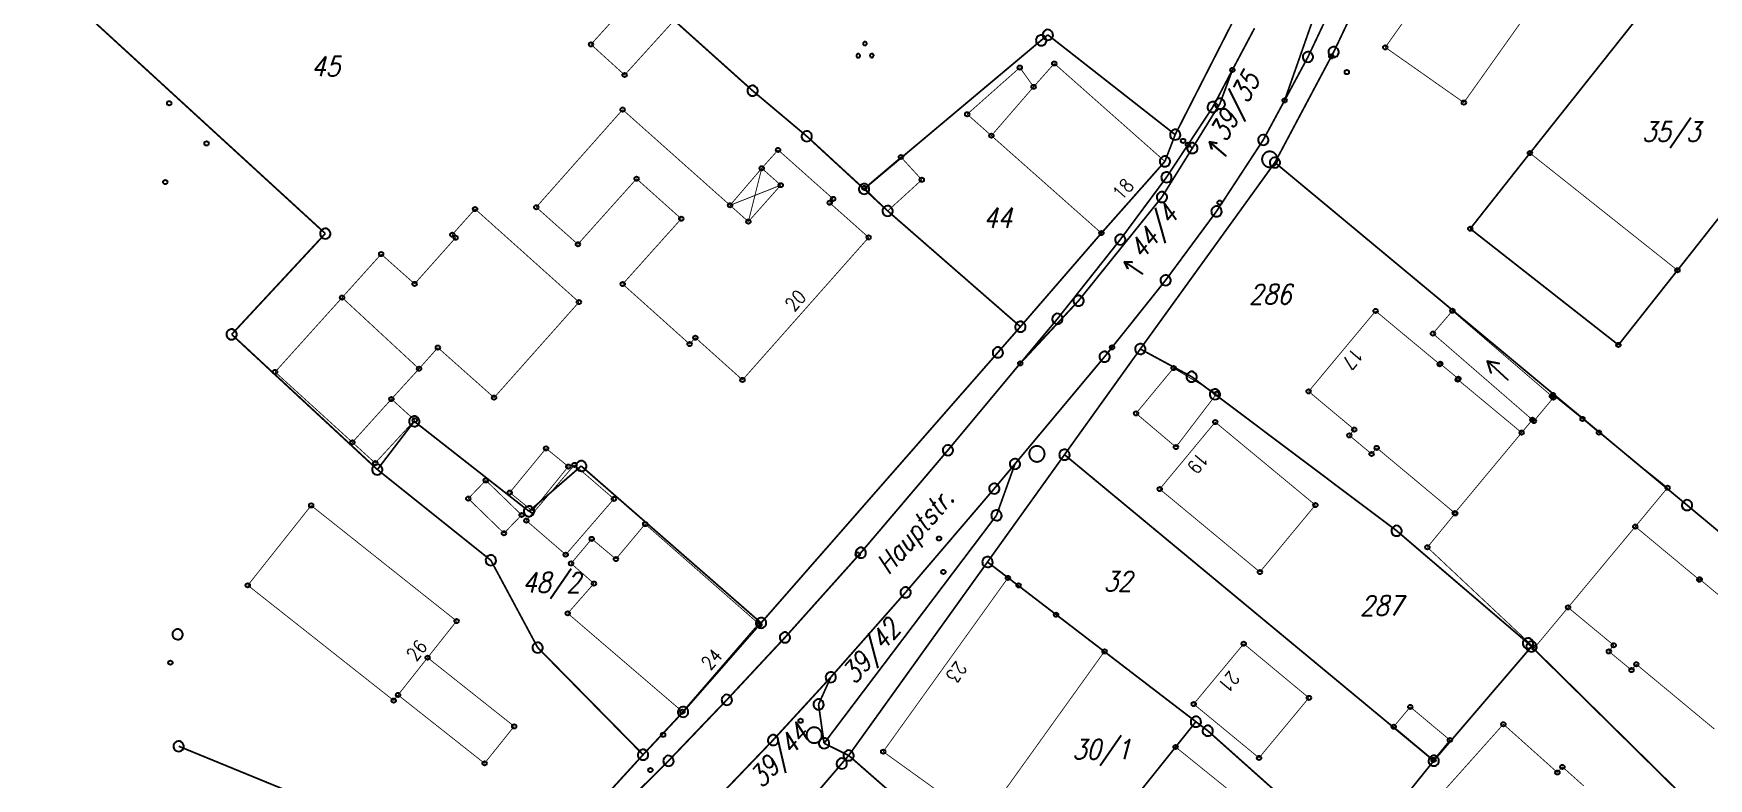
# Model space of a CAD drawing. Extents: x 4468056 to 4468688, y 5348625 to 5349303.
# Drawn here: x 4468070.1 to 4468263.9, y 5348981.8 to 5349068 of the extents above; entities that cross this region are included whole.
import ezdxf

# ---------------------------------------------------------------- set-up
doc = ezdxf.new("R2010")
doc.units = 0
doc.linetypes.add('PCMAP-LINIENTYP_046', pattern=[1, 0.35, -0.3, 0.35])
doc.layers.get('0').update_dxf_attribs({"linetype": 'CONTINUOUS'})
for name, color, linetype in [('B-T017-AMTL_PUNKTE_G-KOORDINATE', 216, 'CONTINUOUS'), ('B-T018-AMTL_PUNKTE_D-KOORDINATE', 216, 'CONTINUOUS'), ('B-T020-AMTL_FR-PFEIL', 7, 'CONTINUOUS'), ('B-T023-AMTL_PFEIL_FUER_TREPPEN_', 7, 'CONTINUOUS'), ('B-T024-AMTL_NUTZUNGSARTENSYMBOL', 7, 'CONTINUOUS'), ('L-T034-AMTL_FLGR_ABGEM', 216, 'CONTINUOUS'), ('L-T044-AMTL_GEBAEUDELINIE', 136, 'CONTINUOUS'), ('L-T046-AMTL_ARK_PASS_DURCHF_DIA', 136, 'PCMAP-LINIENTYP_046'), ('L-T047-AMTL_GEB_-TREPPE_TG-ZUFA', 136, 'CONTINUOUS'), ('T-T004-HAUSNUMMER_GEBAEUDETEXT', 16, 'CONTINUOUS'), ('T-T018-FLURNUMMER', 7, 'CONTINUOUS'), ('T-T026-STRASSENNAMEN', 7, 'CONTINUOUS')]:
    doc.layers.add(name, color=color, linetype=linetype)
doc.styles.add('PCMAP-TEXTTYP_004', font='simplex')
doc.styles.add('PCMAP-TEXTTYP_018', font='simplex', dxfattribs={"oblique": 15})
doc.styles.add('PCMAP-TEXTTYP_026', font='simplex', dxfattribs={"oblique": 15})

# ---------------------------------------------------------------- blocks, each defined once
blk = doc.blocks.new('KREIS')
blk.add_circle((0, 0), 5)
blk = doc.blocks.new('SYM10')
for points in [[(2.507, 4.202), (0.958, 4.953), (-0.543, 5), (-2.185, 4.437), (-3.379, 3.608), (-4.249, 2.748), (-4.882, 1.357), (-5, 0.073)], [(-5, 0.073), (-4.953, -0.912)], [(2.493, -4.416), (3.726, -3.586), (4.455, -2.364), (5, -0.885), (4.933, 0.741), (4.464, 2.007), (3.69, 3.219), (2.507, 4.202)], [(-4.953, -0.912), (-4.698, -1.945), (-3.921, -3.398), (-2.642, -4.314), (-1.366, -4.81), (0.008, -5), (1.379, -4.834), (2.493, -4.416)]]:
    blk.add_lwpolyline(points)
blk = doc.blocks.new('SYM131')
for points in [[(-0.743, 4.327), (-1.025, 4.005), (-1.121, 3.741), (-1.169, 3.477), (-1.121, 3.237), (-1.022, 2.919), (-0.716, 2.66), (-0.329, 2.517)], [(1.016, 3.525), (1.011, 3.749), (0.896, 3.981), (0.752, 4.215), (0.453, 4.414), (0.074, 4.54), (-0.425, 4.509), (-0.743, 4.327)], [(-0.329, 2.517), (-0.113, 2.493)], [(-0.105, 2.487), (0.28, 2.52), (0.487, 2.661), (0.655, 2.805), (0.799, 2.997), (0.944, 3.237), (1.016, 3.525)], [(-3.863, -2.451), (-4.236, -2.498), (-4.545, -2.673), (-4.817, -2.884), (-4.913, -3.124), (-5, -3.361)], [(-5, -3.361), (-4.994, -3.774), (-4.942, -4.031), (-4.745, -4.324), (-4.361, -4.468), (-3.929, -4.54), (-3.624, -4.532), (-3.257, -4.372)], [(-3.257, -4.372), (-2.993, -4.06), (-2.849, -3.796), (-2.825, -3.46), (-2.897, -3.196), (-3.113, -2.788), (-3.438, -2.527), (-3.84, -2.451)], [(3.224, -2.644), (3.032, -2.86), (2.96, -3.052), (2.868, -3.343), (2.868, -3.67), (2.918, -3.91), (3.007, -4.023), (3.224, -4.252)], [(4.026, -2.373), (3.68, -2.428), (3.416, -2.5), (3.224, -2.644)], [(3.224, -4.252), (3.416, -4.324), (3.608, -4.396), (3.901, -4.476), (4.253, -4.451), (4.606, -4.325), (4.784, -4.06), (4.904, -3.844)], [(4.904, -3.844), (5, -3.556), (5, -3.316), (4.928, -3.052), (4.82, -2.751), (4.518, -2.487), (4.304, -2.428), (4.016, -2.38)]]:
    blk.add_lwpolyline(points)
blk = doc.blocks.new('SYM2')
blk.add_lwpolyline([(0.014, 4.998), (-0.117, 4.996), (-0.243, 4.989), (-0.382, 4.981), (-0.531, 4.968), (-0.714, 4.947), (-0.875, 4.92), (-1.102, 4.876), (-1.302, 4.825), (-1.487, 4.771), (-1.654, 4.716), (-1.834, 4.651), (-2.003, 4.578), (-2.165, 4.505), (-2.343, 4.418), (-2.504, 4.327), (-2.685, 4.218), (-2.853, 4.104), (-2.968, 4.022), (-3.116, 3.911), (-3.255, 3.794), (-3.4, 3.668), (-3.564, 3.506), (-3.668, 3.396), (-3.775, 3.276), (-3.892, 3.141), (-4.005, 2.993), (-4.092, 2.873), (-4.178, 2.747), (-4.263, 2.611), (-4.342, 2.479), (-4.433, 2.307), (-4.513, 2.143), (-4.573, 2.015), (-4.655, 1.824), (-4.705, 1.688), (-4.751, 1.551), (-4.801, 1.388), (-4.848, 1.224), (-4.892, 1.018), (-4.927, 0.84), (-4.96, 0.625), (-4.981, 0.404), (-4.995, 0.188), (-5, -0.038), (-4.993, -0.222), (-4.983, -0.4), (-4.958, -0.631), (-4.925, -0.85), (-4.881, -1.084), (-4.831, -1.284), (-4.768, -1.498), (-4.693, -1.722), (-4.609, -1.933), (-4.515, -2.145), (-4.412, -2.348), (-4.25, -2.632), (-4.114, -2.841), (-3.982, -3.019), (-3.846, -3.192), (-3.693, -3.366), (-3.541, -3.525), (-3.368, -3.689), (-3.225, -3.816), (-3.04, -3.97), (-2.846, -4.111), (-2.625, -4.256), (-2.428, -4.369), (-2.26, -4.459), (-2.057, -4.555), (-1.878, -4.634), (-1.637, -4.724), (-1.4, -4.797), (-1.201, -4.852), (-0.977, -4.904), (-0.722, -4.946), (-0.487, -4.975), (-0.272, -4.993), (0.015, -4.998), (0.278, -4.991), (0.537, -4.968), (0.762, -4.939), (1.011, -4.895), (1.231, -4.845), (1.493, -4.771), (1.722, -4.693), (1.935, -4.609), (2.165, -4.504), (2.357, -4.41), (2.577, -4.283), (2.756, -4.17), (2.925, -4.051), (3.067, -3.948), (3.212, -3.829), (3.384, -3.681), (3.519, -3.549), (3.651, -3.413), (3.793, -3.257), (3.94, -3.077), (4.069, -2.904), (4.191, -2.726), (4.317, -2.522), (4.435, -2.309), (4.536, -2.102), (4.62, -1.912), (4.698, -1.713), (4.759, -1.526), (4.813, -1.348), (4.86, -1.171), (4.901, -0.985), (4.935, -0.789), (4.963, -0.604), (4.983, -0.426), (4.993, -0.247), (5, -0.057), (4.998, 0.139), (4.988, 0.332), (4.974, 0.512), (4.951, 0.699), (4.916, 0.911), (4.871, 1.129), (4.817, 1.336), (4.752, 1.556), (4.693, 1.723), (4.613, 1.931), (4.535, 2.102), (4.435, 2.306), (4.336, 2.492), (4.24, 2.649), (4.123, 2.826), (3.994, 3.007), (3.874, 3.16), (3.712, 3.348), (3.541, 3.528), (3.359, 3.702), (3.195, 3.845), (3.022, 3.983), (2.859, 4.098), (2.675, 4.225), (2.493, 4.332), (2.322, 4.426), (2.148, 4.513), (1.966, 4.595), (1.762, 4.679), (1.582, 4.742), (1.368, 4.808), (1.162, 4.86), (0.981, 4.902), (0.785, 4.935), (0.54, 4.968), (0.32, 4.988), (0.128, 4.996), (0.014, 4.998)])
blk = doc.blocks.new('SYM60')
blk.add_lwpolyline([(-8.077, 1.827), (-8.077, 1.808), (-5.038, 0.01), (-15, 0.01), (-15, -0.01), (-5.038, -0.01), (-8.077, -1.808), (-8.077, -1.827), (-5, 0), (-8.077, 1.827)])
blk = doc.blocks.new('SYM63')
blk.add_lwpolyline([(-8.767, 2.234), (-8.767, 2.216), (-5.036, 0.023), (-15, 0.023), (-15, 0.005), (-5.036, 0.005), (-8.767, -2.216), (-8.767, -2.234), (-5, 0.014), (-8.767, 2.234)])

msp = doc.modelspace()

# ---------------------------------------------------------------- linework, layer by layer
at = {"layer": 'L-T034-AMTL_FLGR_ABGEM', "const_width": 0.2, "flags": 128}
for points in [[(4468214.9, 5349060.26), (4468227.29, 5349095.63)], [(4468232.49, 5349090.95), (4468220.58, 5349065.86)], [(4468070.23, 5349075.7), (4468103.9, 5349044.85)], [(4468211.05, 5349073.58), (4468202.24, 5349056.3)], [(4468243.29, 5349054.16), (4468258.07, 5349072.76)], [(4468153.34, 5349061.38), (4468142.28, 5349071.3)], [(4468187.5, 5349067.85), (4468186.73, 5349067.21)], [(4468187.5, 5349067.85), (4468202.24, 5349056.3)], [(4468208.86, 5349063.79), (4468211.42, 5349068.61)], [(4468219.48, 5349069.26), (4468217.61, 5349065.3)], [(4468166.24, 5349050.01), (4468186.73, 5349067.21)], [(4468213.78, 5349053.07), (4468220.58, 5349065.86)], [(4468208.86, 5349063.79), (4468206.59, 5349059.49)], [(4468207.41, 5349059.87), (4468208.86, 5349063.79)], [(4468217.61, 5349065.3), (4468214.9, 5349060.26)], [(4468159.61, 5349056.11), (4468153.34, 5349061.38)], [(4468204.23, 5349054.74), (4468207.41, 5349059.87)], [(4468214.9, 5349060.26), (4468212.43, 5349055.69)], [(4468206.59, 5349059.49), (4468203.72, 5349055.13)], [(4468166.24, 5349050.01), (4468159.61, 5349056.11)], [(4468201.05, 5349053.2), (4468202.24, 5349056.3)], [(4468200.7, 5349049.07), (4468204.23, 5349054.74)], [(4468203.72, 5349055.13), (4468201.23, 5349051.36)], [(4468204.23, 5349054.74), (4468203.72, 5349055.13)], [(4468212.43, 5349055.69), (4468207.02, 5349047.42)], [(4468243.29, 5349054.16), (4468236.38, 5349045.41)], [(4468193.7, 5349044.9), (4468201.05, 5349053.2)], [(4468213.78, 5349053.07), (4468198.2, 5349031.49)], [(4468261.47, 5349013.42), (4468213.78, 5349053.07)], [(4468201.23, 5349051.36), (4468195.89, 5349044.16)], [(4468166.24, 5349050.01), (4468168.97, 5349047.47)], [(4468191.06, 5349037.08), (4468200.7, 5349049.07)], [(4468184.33, 5349034.07), (4468168.97, 5349047.47)], [(4468207.02, 5349047.42), (4468201.13, 5349039.45)], [(4468260.36, 5349040.6), (4468265.41, 5349047)], [(4468093.06, 5349033.18), (4468103.9, 5349044.85)], [(4468193.7, 5349044.9), (4468184.33, 5349034.07)], [(4468253.53, 5349031.96), (4468236.38, 5349045.41)], [(4468195.89, 5349044.16), (4468188.61, 5349034.98)], [(4468260.36, 5349040.6), (4468253.53, 5349031.96)], [(4468201.13, 5349039.45), (4468194.07, 5349030.6)], [(4468184.31, 5349029.83), (4468191.06, 5349037.08)], [(4468188.61, 5349034.98), (4468184.31, 5349029.83)], [(4468093.06, 5349033.18), (4468109.92, 5349017.54)], [(4468181.72, 5349031.09), (4468184.33, 5349034.07)], [(4468154.32, 5348999.79), (4468181.72, 5349031.09)], [(4468198.2, 5349031.49), (4468189.43, 5349019.26)], [(4468198.2, 5349031.49), (4468204.14, 5349028.28)], [(4468175.94, 5349019.78), (4468184.31, 5349029.83)], [(4468194.07, 5349030.6), (4468183.7, 5349018.19)], [(4468204.14, 5349028.28), (4468206.84, 5349026.25)], [(4468206.84, 5349026.25), (4468227.87, 5349010.45)], [(4468114.19, 5349023.12), (4468109.92, 5349017.54)], [(4468114.19, 5349023.12), (4468127.47, 5349012.71)], [(4468165.86, 5349007.91), (4468175.94, 5349019.78)], [(4468180.52, 5349006.84), (4468189.43, 5349019.26)], [(4468232.16, 5348983.84), (4468189.43, 5349019.26)], [(4468109.92, 5349017.54), (4468123.05, 5349007.04)], [(4468127.47, 5349012.71), (4468133.51, 5349017.95)], [(4468154.32, 5348999.79), (4468133.51, 5349017.95)], [(4468181.31, 5349015.34), (4468183.7, 5349018.19)], [(4468183.7, 5349018.19), (4468181.56, 5349012.24)], [(4468171.04, 5349003.32), (4468181.31, 5349015.34)], [(4468261.47, 5349013.42), (4468289.74, 5348989.9)], [(4468181.56, 5349012.24), (4468161.61, 5348985.86)], [(4468227.87, 5349010.45), (4468243.07, 5348997.44)], [(4468157.09, 5348998.11), (4468165.86, 5349007.91)], [(4468123.05, 5349007.04), (4468128.47, 5348996.94)], [(4468164.46, 5348984.45), (4468180.52, 5349006.84)], [(4468204.63, 5348988.36), (4468180.52, 5349006.84)], [(4468162.39, 5348993.51), (4468171.04, 5349003.32)], [(4468145.3, 5348989.49), (4468154.32, 5348999.79)], [(4468150.36, 5348990.89), (4468157.09, 5348998.11)], [(4468128.47, 5348996.94), (4468140.67, 5348984.54)], [(4468243.47, 5348997.05), (4468232.16, 5348983.84)], [(4468243.47, 5348997.05), (4468243.07, 5348997.44)], [(4468243.47, 5348997.05), (4468277.93, 5348963.07)], [(4468155.71, 5348986.23), (4468162.39, 5348993.51)], [(4468160.97, 5348990.36), (4468162.39, 5348993.51)], [(4468143.61, 5348983.83), (4468150.36, 5348990.89)], [(4468160.97, 5348990.36), (4468161.61, 5348985.86)], [(4468145.3, 5348989.49), (4468140.67, 5348984.54)], [(4468204.63, 5348988.36), (4468186.25, 5348965.36)], [(4468204.63, 5348988.36), (4468206.01, 5348987.31)], [(4468148.62, 5348978.84), (4468155.71, 5348986.23)], [(4468206.01, 5348987.31), (4468222.87, 5348972.26)], [(4468101.61, 5348979.5), (4468086.93, 5348985.52)], [(4468135.13, 5348978.47), (4468140.67, 5348984.54)], [(4468161.61, 5348985.86), (4468164.46, 5348984.45)], [(4468164.46, 5348984.45), (4468163.66, 5348983.52)], [(4468186.25, 5348965.36), (4468164.46, 5348984.45)], [(4468132.68, 5348972.96), (4468143.61, 5348983.83)], [(4468163.66, 5348983.52), (4468159.91, 5348979.14)], [(4468232.16, 5348983.84), (4468222.87, 5348972.26)]]:
    msp.add_lwpolyline(points, dxfattribs=at)
at = {"layer": 'L-T044-AMTL_GEBAEUDELINIE', "const_width": 0.1, "flags": 128}
for points in [[(4468226.55, 5349066.4), (4468235.62, 5349079.19)], [(4468134.64, 5349066.74), (4468140.17, 5349072.85)], [(4468244.71, 5349072.78), (4468235.64, 5349060.01)], [(4468144.07, 5349069.31), (4468138.53, 5349063.2)], [(4468138.53, 5349063.2), (4468134.64, 5349066.74)], [(4468235.64, 5349060.01), (4468226.55, 5349066.4)], [(4468178.17, 5349058.66), (4468184.26, 5349064.06)], [(4468184.26, 5349064.06), (4468185.86, 5349061.83)], [(4468185.86, 5349061.83), (4468188.25, 5349064.53)], [(4468188.25, 5349064.53), (4468201.05, 5349053.2)], [(4468185.86, 5349061.83), (4468180.97, 5349056.18)], [(4468180.97, 5349056.18), (4468185.86, 5349061.83)], [(4468128.3, 5349047.9), (4468138.3, 5349059.19)], [(4468138.3, 5349059.19), (4468150.73, 5349048.12)], [(4468180.97, 5349056.18), (4468178.17, 5349058.66)], [(4468193.7, 5349044.9), (4468180.97, 5349056.18)], [(4468154.4, 5349052.41), (4468156.29, 5349054.53)], [(4468156.29, 5349054.53), (4468162.66, 5349048.86)], [(4468236.38, 5349045.41), (4468243.29, 5349054.16)], [(4468243.29, 5349054.16), (4468260.36, 5349040.6)], [(4468150.73, 5349048.12), (4468154.4, 5349052.41)], [(4468166.28, 5349050.13), (4468170.5, 5349053.71)], [(4468170.5, 5349053.71), (4468172.92, 5349051.07)], [(4468201.05, 5349053.2), (4468193.7, 5349044.9)], [(4468139.91, 5349051.19), (4468133.12, 5349043.61)], [(4468145.08, 5349046.56), (4468139.91, 5349051.19)], [(4468168.97, 5349047.47), (4468166.28, 5349050.13)], [(4468172.92, 5349051.07), (4468168.97, 5349047.47)], [(4468162.66, 5349048.86), (4468162.26, 5349048.41)], [(4468162.26, 5349048.41), (4468166.77, 5349044.4)], [(4468118.58, 5349044.72), (4468121.23, 5349047.69)], [(4468121.23, 5349047.69), (4468133.25, 5349036.92)], [(4468133.12, 5349043.61), (4468128.3, 5349047.9)], [(4468138.31, 5349039), (4468145.08, 5349046.56)], [(4468114.23, 5349039.03), (4468118.98, 5349044.37)], [(4468118.98, 5349044.37), (4468118.58, 5349044.72)], [(4468166.77, 5349044.4), (4468152.17, 5349027.91)], [(4468253.53, 5349031.96), (4468236.38, 5349045.41)], [(4468105.84, 5349037.44), (4468110.36, 5349042.47)], [(4468110.36, 5349042.47), (4468114.23, 5349039.03)], [(4468260.36, 5349040.6), (4468253.53, 5349031.96)], [(4468146.05, 5349032.06), (4468138.31, 5349039)], [(4468098.09, 5349028.83), (4468105.84, 5349037.44)], [(4468105.84, 5349037.44), (4468114.74, 5349029.2)], [(4468114.74, 5349029.2), (4468105.84, 5349037.44)], [(4468133.25, 5349036.92), (4468123.43, 5349025.86)], [(4468217.68, 5349026.58), (4468225.43, 5349035.89)], [(4468225.43, 5349035.89), (4468232.85, 5349029.72)], [(4468146.72, 5349032.8), (4468146.05, 5349032.06)], [(4468152.17, 5349027.91), (4468146.72, 5349032.8)], [(4468116.92, 5349031.65), (4468114.74, 5349029.2)], [(4468123.43, 5349025.86), (4468116.92, 5349031.65)], [(4468107.03, 5349020.69), (4468098.09, 5349028.83)], [(4468114.74, 5349029.2), (4468111.55, 5349025.7)], [(4468197.71, 5349024.04), (4468202.05, 5349029.28)], [(4468202.05, 5349029.28), (4468207.03, 5349026.31)], [(4468232.85, 5349029.72), (4468232.91, 5349029.79)], [(4468232.91, 5349029.79), (4468235.01, 5349028.04)], [(4468235.01, 5349028.04), (4468234.94, 5349027.95)], [(4468234.94, 5349027.95), (4468242.33, 5349021.81)], [(4468111.55, 5349025.7), (4468107.03, 5349020.69)], [(4468107.03, 5349020.69), (4468111.55, 5349025.7)], [(4468111.55, 5349025.7), (4468114.24, 5349023.25)], [(4468207.03, 5349026.31), (4468202.32, 5349020.14)], [(4468222.96, 5349022.17), (4468217.68, 5349026.58)], [(4468114.24, 5349023.25), (4468109.67, 5349018.29)], [(4468202.32, 5349020.14), (4468197.71, 5349024.04)], [(4468200.45, 5349015.28), (4468206.87, 5349023.03)], [(4468206.87, 5349023.03), (4468218.46, 5349013.43)], [(4468222.39, 5349021.49), (4468222.96, 5349022.17)], [(4468224.97, 5349019.34), (4468222.39, 5349021.49)], [(4468242.33, 5349021.81), (4468234.59, 5349012.51)], [(4468109.67, 5349018.29), (4468107.03, 5349020.69)], [(4468125.24, 5349014.88), (4468129.44, 5349019.99)], [(4468129.44, 5349019.99), (4468132.01, 5349017.89)], [(4468225.56, 5349020.05), (4468224.97, 5349019.34)], [(4468234.59, 5349012.51), (4468225.56, 5349020.05)], [(4468127.16, 5349011.63), (4468132.73, 5349018.08)], [(4468132.01, 5349017.89), (4468127.85, 5349012.75)], [(4468132.73, 5349018.08), (4468137.29, 5349014.14)], [(4468120.44, 5349014.18), (4468122.47, 5349016.29)], [(4468122.47, 5349016.29), (4468126.61, 5349012.28)], [(4468212.04, 5349005.68), (4468200.45, 5349015.28)], [(4468094.93, 5349004.14), (4468102.26, 5349013.38)], [(4468102.26, 5349013.38), (4468119.09, 5349000.01)], [(4468124.57, 5349010.17), (4468120.44, 5349014.18)], [(4468127.85, 5349012.75), (4468125.24, 5349014.88)], [(4468137.29, 5349014.14), (4468131.72, 5349007.69)], [(4468218.46, 5349013.43), (4468212.04, 5349005.68)], [(4468126.61, 5349012.28), (4468124.57, 5349010.17)], [(4468131.72, 5349007.69), (4468127.16, 5349011.63)], [(4468132.34, 5349006.67), (4468134.73, 5349009.52)], [(4468134.73, 5349009.52), (4468137.52, 5349007.18)], [(4468137.52, 5349007.18), (4468140.91, 5349011.23)], [(4468140.91, 5349011.23), (4468154.03, 5348999.71)], [(4468247.7, 5349001.58), (4468255.48, 5349010.94)], [(4468255.48, 5349010.94), (4468262.88, 5349004.79)], [(4468134.98, 5349004.35), (4468132.34, 5349006.67)], [(4468111.81, 5348990.81), (4468094.93, 5349004.14)], [(4468131.95, 5349000.9), (4468134.98, 5349004.35)], [(4468168.45, 5348984.89), (4468182.88, 5349004.99)], [(4468182.88, 5349004.99), (4468184.12, 5349004.13)], [(4468184.12, 5349004.13), (4468188.46, 5349000.74)], [(4468262.88, 5349004.79), (4468262.93, 5349004.85)], [(4468262.93, 5349004.85), (4468265.06, 5349003.08)], [(4468119.09, 5349000.01), (4468115.73, 5348995.77)], [(4468145.22, 5348989.52), (4468131.95, 5349000.9)], [(4468188.46, 5349000.74), (4468194.06, 5348996.5)], [(4468252.99, 5348997.2), (4468247.7, 5349001.58)], [(4468154.03, 5348999.71), (4468145.22, 5348989.52)], [(4468194.06, 5348996.5), (4468179.85, 5348976.69)], [(4468204.38, 5348990.4), (4468210.17, 5348997.38)], [(4468210.17, 5348997.38), (4468217.71, 5348991.12)], [(4468252.42, 5348996.5), (4468252.99, 5348997.2)], [(4468255.04, 5348994.33), (4468252.42, 5348996.5)], [(4468115.73, 5348995.77), (4468112.31, 5348991.45)], [(4468112.31, 5348991.45), (4468115.73, 5348995.77)], [(4468115.73, 5348995.77), (4468125.75, 5348987.82)], [(4468255.6, 5348995), (4468255.04, 5348994.33)], [(4468264.64, 5348987.5), (4468255.6, 5348995)], [(4468112.31, 5348991.45), (4468111.81, 5348990.81)], [(4468122.32, 5348983.54), (4468112.31, 5348991.45)], [(4468211.94, 5348984.17), (4468204.38, 5348990.4)], [(4468217.71, 5348991.12), (4468211.94, 5348984.17)], [(4468227.53, 5348987.78), (4468229.44, 5348990.07)], [(4468229.44, 5348990.07), (4468234.02, 5348986.24)], [(4468125.75, 5348987.82), (4468122.32, 5348983.54)], [(4468232.13, 5348983.94), (4468227.53, 5348987.78)], [(4468231.89, 5348978.74), (4468240.22, 5348988.07)], [(4468234.02, 5348986.24), (4468232.13, 5348983.94)], [(4468240.22, 5348988.07), (4468246.47, 5348982.48)], [(4468179.85, 5348976.69), (4468168.45, 5348984.89)], [(4468198.81, 5348981.09), (4468202.29, 5348985.43)], [(4468202.29, 5348985.43), (4468216.88, 5348973.65)], [(4468246.47, 5348982.48), (4468247.05, 5348983.13)], [(4468247.05, 5348983.13), (4468249.51, 5348980.93)]]:
    msp.add_lwpolyline(points, dxfattribs=at)
at = {"layer": 'L-T046-AMTL_ARK_PASS_DURCHF_DIA', "const_width": 0.1, "flags": 128}
for points in [[(4468154.4, 5349052.41), (4468150.73, 5349048.12)], [(4468154.4, 5349052.41), (4468152.85, 5349046.23)], [(4468156.6, 5349050.45), (4468154.4, 5349052.41)], [(4468150.73, 5349048.12), (4468156.6, 5349050.45)], [(4468152.85, 5349046.23), (4468156.6, 5349050.45)], [(4468150.73, 5349048.12), (4468152.85, 5349046.23)], [(4468246.01, 5349025.87), (4468243.75, 5349023.15)], [(4468245.95, 5349026.17), (4468245.83, 5349026.02)], [(4468245.83, 5349026.02), (4468246.01, 5349025.87)], [(4468249.37, 5349023.4), (4468245.95, 5349026.17)], [(4468243.57, 5349023.3), (4468242.33, 5349021.81)], [(4468243.57, 5349023.3), (4468243.75, 5349023.15)], [(4468251.27, 5349021.81), (4468249.37, 5349023.4)], [(4468234.59, 5349012.51), (4468242.33, 5349021.81)], [(4468259.22, 5349015.44), (4468251.27, 5349021.81)], [(4468259.22, 5349015.44), (4468255.48, 5349010.94)], [(4468231.42, 5349008.54), (4468234.64, 5349012.47)], [(4468234.64, 5349012.47), (4468234.59, 5349012.51)], [(4468255.48, 5349010.94), (4468247.7, 5349001.58)], [(4468243.81, 5348996.91), (4468231.42, 5349008.54)], [(4468243.81, 5348996.91), (4468247.7, 5349001.58)]]:
    msp.add_lwpolyline(points, dxfattribs=at)
at = {"layer": 'L-T047-AMTL_GEB_-TREPPE_TG-ZUFA', "const_width": 0.1, "flags": 128}
for points in [[(4468234.32, 5349035.91), (4468232.06, 5349033.28)], [(4468234.32, 5349035.91), (4468245.83, 5349026.02)], [(4468243.57, 5349023.3), (4468232.06, 5349033.28)], [(4468246.01, 5349025.87), (4468243.75, 5349023.15)], [(4468245.83, 5349026.02), (4468246.01, 5349025.87)], [(4468243.57, 5349023.3), (4468243.75, 5349023.15)]]:
    msp.add_lwpolyline(points, dxfattribs=at)

# ---------------------------------------------------------------- block references
at = {"layer": 'B-T017-AMTL_PUNKTE_G-KOORDINATE'}
for name, p, xscale, yscale, zscale in [('SYM10', (4468186.73, 5349067.21), 0.12, 0.12, 0.12), ('SYM10', (4468187.5, 5349067.85), 0.12, 0.12, 0.12), ('KREIS', (4468134.64, 5349066.74), 0.05, 0.05, 0.05), ('SYM10', (4468217.61, 5349065.3), 0.12, 0.12, 0.12), ('SYM10', (4468220.58, 5349065.86), 0.12, 0.12, 0.12), ('KREIS', (4468226.55, 5349066.4), 0.05, 0.05, 0.05), ('KREIS', (4468208.86, 5349063.79), 0.05, 0.05, 0.05), ('KREIS', (4468220.3, 5349065.35), 0.05, 0.05, 0.05), ('KREIS', (4468222.1, 5349063.53), 0.05, 0.05, 0.05), ('KREIS', (4468138.53, 5349063.2), 0.05, 0.05, 0.05), ('SYM10', (4468153.34, 5349061.38), 0.12, 0.12, 0.12), ('KREIS', (4468085.83, 5349059.93), 0.05, 0.05, 0.05), ('SYM10', (4468206.59, 5349059.49), 0.12, 0.12, 0.12), ('SYM10', (4468207.41, 5349059.87), 0.12, 0.12, 0.12), ('KREIS', (4468214.9, 5349060.26), 0.05, 0.05, 0.05), ('KREIS', (4468235.64, 5349060.01), 0.05, 0.05, 0.05), ('KREIS', (4468138.3, 5349059.19), 0.05, 0.05, 0.05), ('SYM10', (4468159.61, 5349056.11), 0.12, 0.12, 0.12), ('SYM10', (4468202.24, 5349056.3), 0.12, 0.12, 0.12), ('SYM10', (4468212.43, 5349055.69), 0.12, 0.12, 0.12), ('KREIS', (4468090.15, 5349055.28), 0.05, 0.05, 0.05), ('KREIS', (4468203.16, 5349055.58), 0.05, 0.05, 0.05), ('KREIS', (4468203.72, 5349055.13), 0.05, 0.05, 0.05), ('SYM10', (4468204.23, 5349054.74), 0.12, 0.12, 0.12), ('SYM2', (4468213.18, 5349053.44), 0.18, 0.18, 0.18), ('KREIS', (4468243.29, 5349054.16), 0.05, 0.05, 0.05), ('SYM10', (4468201.05, 5349053.2), 0.12, 0.12, 0.12), ('SYM10', (4468213.78, 5349053.07), 0.12, 0.12, 0.12), ('KREIS', (4468085.37, 5349050.81), 0.05, 0.05, 0.05), ('SYM10', (4468166.24, 5349050.01), 0.12, 0.12, 0.12), ('SYM10', (4468201.23, 5349051.36), 0.12, 0.12, 0.12), ('SYM10', (4468200.7, 5349049.07), 0.12, 0.12, 0.12), ('KREIS', (4468207.38, 5349048.44), 0.05, 0.05, 0.05), ('KREIS', (4468121.23, 5349047.69), 0.05, 0.05, 0.05), ('KREIS', (4468128.3, 5349047.9), 0.05, 0.05, 0.05), ('SYM10', (4468168.97, 5349047.47), 0.12, 0.12, 0.12), ('SYM10', (4468207.02, 5349047.42), 0.12, 0.12, 0.12), ('SYM10', (4468103.9, 5349044.85), 0.12, 0.12, 0.12), ('KREIS', (4468166.77, 5349044.4), 0.05, 0.05, 0.05), ('KREIS', (4468193.7, 5349044.9), 0.05, 0.05, 0.05), ('SYM10', (4468195.89, 5349044.16), 0.12, 0.12, 0.12), ('KREIS', (4468236.38, 5349045.41), 0.05, 0.05, 0.05), ('KREIS', (4468110.36, 5349042.47), 0.05, 0.05, 0.05), ('KREIS', (4468133.12, 5349043.61), 0.05, 0.05, 0.05), ('KREIS', (4468260.36, 5349040.6), 0.05, 0.05, 0.05), ('KREIS', (4468138.31, 5349039), 0.05, 0.05, 0.05), ('SYM10', (4468201.13, 5349039.45), 0.12, 0.12, 0.12), ('KREIS', (4468133.25, 5349036.92), 0.05, 0.05, 0.05), ('SYM10', (4468191.06, 5349037.08), 0.12, 0.12, 0.12), ('SYM10', (4468184.33, 5349034.07), 0.12, 0.12, 0.12), ('SYM10', (4468188.61, 5349034.98), 0.12, 0.12, 0.12), ('SYM10', (4468093.06, 5349033.18), 0.12, 0.12, 0.12), ('KREIS', (4468146.05, 5349032.06), 0.05, 0.05, 0.05), ('SYM10', (4468181.72, 5349031.09), 0.12, 0.12, 0.12), ('SYM10', (4468194.07, 5349030.6), 0.12, 0.12, 0.12), ('KREIS', (4468194.93, 5349031.68), 0.05, 0.05, 0.05), ('SYM10', (4468198.2, 5349031.49), 0.12, 0.12, 0.12), ('KREIS', (4468253.53, 5349031.96), 0.05, 0.05, 0.05), ('KREIS', (4468098.09, 5349028.83), 0.05, 0.05, 0.05), ('KREIS', (4468184.31, 5349029.83), 0.05, 0.05, 0.05), ('SYM10', (4468204.14, 5349028.28), 0.12, 0.12, 0.12), ('KREIS', (4468152.17, 5349027.91), 0.05, 0.05, 0.05), ('KREIS', (4468123.43, 5349025.86), 0.05, 0.05, 0.05), ('SYM10', (4468206.84, 5349026.25), 0.12, 0.12, 0.12), ('SYM10', (4468114.19, 5349023.12), 0.12, 0.12, 0.12), ('KREIS', (4468114.24, 5349023.25), 0.05, 0.05, 0.05), ('KREIS', (4468129.44, 5349019.99), 0.05, 0.05, 0.05), ('SYM10', (4468175.94, 5349019.78), 0.12, 0.12, 0.12), ('SYM2', (4468186.24, 5349019.35), 0.18, 0.18, 0.18), ('SYM10', (4468189.43, 5349019.26), 0.12, 0.12, 0.12), ('SYM10', (4468109.92, 5349017.54), 0.12, 0.12, 0.12), ('KREIS', (4468109.67, 5349018.29), 0.05, 0.05, 0.05), ('KREIS', (4468132.01, 5349017.89), 0.05, 0.05, 0.05), ('KREIS', (4468132.73, 5349018.08), 0.05, 0.05, 0.05), ('SYM10', (4468133.51, 5349017.95), 0.12, 0.12, 0.12), ('SYM10', (4468183.7, 5349018.19), 0.12, 0.12, 0.12), ('KREIS', (4468122.47, 5349016.29), 0.05, 0.05, 0.05), ('SYM10', (4468181.31, 5349015.34), 0.12, 0.12, 0.12), ('KREIS', (4468102.26, 5349013.38), 0.05, 0.05, 0.05), ('KREIS', (4468120.44, 5349014.18), 0.05, 0.05, 0.05), ('KREIS', (4468125.24, 5349014.88), 0.05, 0.05, 0.05), ('KREIS', (4468137.29, 5349014.14), 0.05, 0.05, 0.05), ('SYM10', (4468261.47, 5349013.42), 0.12, 0.12, 0.12), ('KREIS', (4468126.61, 5349012.28), 0.05, 0.05, 0.05), ('SYM10', (4468127.47, 5349012.71), 0.12, 0.12, 0.12), ('KREIS', (4468127.85, 5349012.75), 0.05, 0.05, 0.05), ('KREIS', (4468140.91, 5349011.23), 0.05, 0.05, 0.05), ('SYM10', (4468181.56, 5349012.24), 0.12, 0.12, 0.12), ('KREIS', (4468134.73, 5349009.52), 0.05, 0.05, 0.05), ('KREIS', (4468174.92, 5349009.56), 0.05, 0.05, 0.05), ('SYM10', (4468227.87, 5349010.45), 0.12, 0.12, 0.12), ('SYM10', (4468123.05, 5349007.04), 0.12, 0.12, 0.12), ('KREIS', (4468165.5, 5349007.7), 0.05, 0.05, 0.05), ('SYM10', (4468165.86, 5349007.91), 0.12, 0.12, 0.12), ('KREIS', (4468132.34, 5349006.67), 0.05, 0.05, 0.05), ('KREIS', (4468175.42, 5349005.69), 0.05, 0.05, 0.05), ('SYM10', (4468180.52, 5349006.84), 0.12, 0.12, 0.12), ('KREIS', (4468094.93, 5349004.14), 0.05, 0.05, 0.05), ('SYM10', (4468171.04, 5349003.32), 0.12, 0.12, 0.12), ('KREIS', (4468119.09, 5349000.01), 0.05, 0.05, 0.05), ('KREIS', (4468131.95, 5349000.9), 0.05, 0.05, 0.05), ('SYM10', (4468154.32, 5348999.79), 0.12, 0.12, 0.12), ('KREIS', (4468154.03, 5348999.71), 0.05, 0.05, 0.05), ('KREIS', (4468154.12, 5348999.57), 0.05, 0.05, 0.05), ('SYM10', (4468086.8, 5348998.47), 0.12, 0.12, 0.12), ('SYM10', (4468157.09, 5348998.11), 0.12, 0.12, 0.12), ('SYM10', (4468243.07, 5348997.44), 0.12, 0.12, 0.12), ('SYM10', (4468128.47, 5348996.94), 0.12, 0.12, 0.12), ('SYM10', (4468243.47, 5348997.05), 0.12, 0.12, 0.12), ('KREIS', (4468085.97, 5348995.19), 0.05, 0.05, 0.05), ('SYM10', (4468162.39, 5348993.51), 0.12, 0.12, 0.12), ('SYM10', (4468150.36, 5348990.89), 0.12, 0.12, 0.12), ('SYM10', (4468160.97, 5348990.36), 0.12, 0.12, 0.12), ('SYM10', (4468145.3, 5348989.49), 0.12, 0.12, 0.12), ('KREIS', (4468145.22, 5348989.52), 0.05, 0.05, 0.05), ('KREIS', (4468158.89, 5348988.46), 0.05, 0.05, 0.05), ('SYM10', (4468204.63, 5348988.36), 0.12, 0.12, 0.12), ('KREIS', (4468240.22, 5348988.07), 0.05, 0.05, 0.05), ('KREIS', (4468125.75, 5348987.82), 0.05, 0.05, 0.05), ('KREIS', (4468142.99, 5348986.84), 0.05, 0.05, 0.05), ('SYM10', (4468155.71, 5348986.23), 0.12, 0.12, 0.12), ('SYM2', (4468160.47, 5348986.8), 0.18, 0.18, 0.18), ('SYM10', (4468161.61, 5348985.86), 0.12, 0.12, 0.12), ('SYM10', (4468206.01, 5348987.31), 0.12, 0.12, 0.12), ('KREIS', (4468227.53, 5348987.78), 0.05, 0.05, 0.05), ('KREIS', (4468234.02, 5348986.24), 0.05, 0.05, 0.05), ('SYM10', (4468086.93, 5348985.52), 0.12, 0.12, 0.12), ('SYM10', (4468140.67, 5348984.54), 0.12, 0.12, 0.12), ('SYM10', (4468143.61, 5348983.83), 0.12, 0.12, 0.12), ('SYM10', (4468164.46, 5348984.45), 0.12, 0.12, 0.12), ('SYM10', (4468232.16, 5348983.84), 0.12, 0.12, 0.12), ('KREIS', (4468122.32, 5348983.54), 0.05, 0.05, 0.05), ('KREIS', (4468141.52, 5348982.76), 0.05, 0.05, 0.05), ('SYM10', (4468163.66, 5348983.52), 0.12, 0.12, 0.12), ('KREIS', (4468232.13, 5348983.94), 0.05, 0.05, 0.05)]:
    msp.add_blockref(name, p, dxfattribs=dict(at, xscale=xscale, yscale=yscale, zscale=zscale))
at = {"layer": 'B-T018-AMTL_PUNKTE_D-KOORDINATE', "xscale": 0.05, "yscale": 0.05, "zscale": 0.05}
for p in [(4468184.26, 5349064.06), (4468188.25, 5349064.53), (4468185.86, 5349061.83), (4468178.17, 5349058.66), (4468180.97, 5349056.18), (4468156.29, 5349054.53), (4468154.4, 5349052.41), (4468170.5, 5349053.71), (4468139.91, 5349051.19), (4468156.6, 5349050.45), (4468166.28, 5349050.13), (4468172.92, 5349051.07), (4468150.73, 5349048.12), (4468162.26, 5349048.41), (4468162.66, 5349048.86), (4468145.08, 5349046.56), (4468152.85, 5349046.23), (4468118.58, 5349044.72), (4468118.98, 5349044.37), (4468114.23, 5349039.03), (4468105.84, 5349037.44), (4468225.43, 5349035.89), (4468234.32, 5349035.91), (4468146.72, 5349032.8), (4468232.06, 5349033.28), (4468116.92, 5349031.65), (4468114.74, 5349029.2), (4468202.05, 5349029.28), (4468232.85, 5349029.72), (4468232.91, 5349029.79), (4468234.94, 5349027.95), (4468235.01, 5349028.04), (4468111.55, 5349025.7), (4468207.03, 5349026.31), (4468217.68, 5349026.58), (4468245.83, 5349026.02), (4468245.95, 5349026.17), (4468246.01, 5349025.87), (4468197.71, 5349024.04), (4468206.87, 5349023.03), (4468243.57, 5349023.3), (4468243.75, 5349023.15), (4468249.37, 5349023.4), (4468222.39, 5349021.49), (4468222.96, 5349022.17), (4468242.33, 5349021.81), (4468251.27, 5349021.81), (4468107.03, 5349020.69), (4468202.32, 5349020.14), (4468224.97, 5349019.34), (4468225.56, 5349020.05), (4468200.45, 5349015.28), (4468259.22, 5349015.44), (4468218.46, 5349013.43), (4468127.16, 5349011.63), (4468234.59, 5349012.51), (4468234.64, 5349012.47), (4468124.57, 5349010.17), (4468255.48, 5349010.94), (4468131.72, 5349007.69), (4468231.42, 5349008.54), (4468137.52, 5349007.18), (4468212.04, 5349005.68), (4468134.98, 5349004.35), (4468182.88, 5349004.99), (4468184.12, 5349004.13), (4468262.88, 5349004.79), (4468262.93, 5349004.85), (4468247.7, 5349001.58), (4468188.46, 5349000.74), (4468115.73, 5348995.77), (4468194.06, 5348996.5), (4468210.17, 5348997.38), (4468243.81, 5348996.91), (4468252.42, 5348996.5), (4468252.99, 5348997.2), (4468255.04, 5348994.33), (4468255.6, 5348995), (4468111.81, 5348990.81), (4468112.31, 5348991.45), (4468204.38, 5348990.4), (4468217.71, 5348991.12), (4468229.44, 5348990.07), (4468168.45, 5348984.89), (4468202.29, 5348985.43), (4468211.94, 5348984.17), (4468246.47, 5348982.48), (4468247.05, 5348983.13)]:
    msp.add_blockref('KREIS', p, dxfattribs=at)
at = {"layer": 'B-T020-AMTL_FR-PFEIL', "xscale": 0.25, "yscale": 0.25, "zscale": 0.25}
for p, rotation in [((4468205.24, 5349056.27), 139.7), ((4468195.35, 5349042.29), 145.98)]:
    msp.add_blockref('SYM60', p, dxfattribs=dict(at, rotation=rotation))
at = {"layer": 'B-T023-AMTL_PFEIL_FUER_TREPPEN_', "xscale": 0.32, "yscale": 0.32, "zscale": 0.32, "rotation": 138.07}
msp.add_blockref('SYM63', (4468237.17, 5349031.15), dxfattribs=at)
at = {"layer": 'B-T024-AMTL_NUTZUNGSARTENSYMBOL', "xscale": 0.2, "yscale": 0.2, "zscale": 0.2}
msp.add_blockref('SYM131', (4468166.35, 5349066.13), dxfattribs=at)

# ---------------------------------------------------------------- texts
at = {"layer": 'T-T004-HAUSNUMMER_GEBAEUDETEXT', "style": 'PCMAP-TEXTTYP_004', "width": 0.833333}
for s, rotation, p in [('18', 48.4722, (4468196.05, 5349048.61)), ('20', 48.4722, (4468158.14, 5349035.71)), ('17', 230.2144, (4468222.87, 5349031.72)), ('19', 230.3863, (4468204.97, 5349019.64)), ('26', 51.6235, (4468114.4, 5348995.22)), ('24', 48.4722, (4468148.44, 5348994.21)), ('23', 234.3397, (4468176.94, 5348995.51)), ('21', 230.329, (4468208.59, 5348994.37))]:
    msp.add_text(s, height=1.6, rotation=rotation, dxfattribs=at).set_placement(p)
at = {"layer": 'T-T018-FLURNUMMER', "style": 'PCMAP-TEXTTYP_018', "oblique": 15, "width": 0.833333}
for s, p in [('45', (4468102.29, 5349063.05)), ('35/3', (4468256.26, 5349055.49)), ('44', (4468180.05, 5349045.52)), ('286', (4468210.77, 5349036.67)), ('48/2', (4468126.69, 5349003.33)), ('32', (4468193.96, 5349003.45)), ('287', (4468223.64, 5349000.64)), ('30/1', (4468190.33, 5348984.01))]:
    msp.add_text(s, height=2.3, dxfattribs=at).set_placement(p)
for s, rotation, p in [('39/35', 61.1346, (4468208.09, 5349055.34)), ('44/4', 50.5922, (4468198.44, 5349041.72)), ('39/42', 49.2744, (4468165.14, 5348992.58)), ('39/44', 47.8993, (4468154.41, 5348980.56))]:
    msp.add_text(s, height=2.3, rotation=rotation, dxfattribs=at).set_placement(p)
at = {"layer": 'T-T026-STRASSENNAMEN', "style": 'PCMAP-TEXTTYP_026', "oblique": 15, "width": 0.833333}
msp.add_text('Hauptstr.', height=2.3, rotation=48.9879, dxfattribs=at).set_placement((4468169.1, 5349005.25))

doc.saveas('drawing.dxf')
